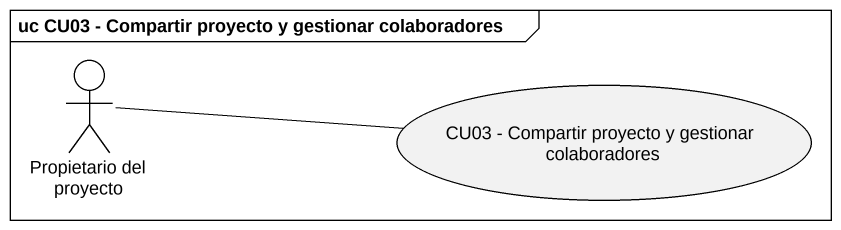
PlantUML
@startuml
mainframe uc CU03 - Compartir proyecto y gestionar colaboradores
actor "Propietario del proyecto" as Propietario_del_proyecto
usecase "CU03 - Compartir proyecto y gestionar colaboradores" as CU03_Compartir_proyecto_y
Propietario_del_proyecto -right- CU03_Compartir_proyecto_y
@enduml
